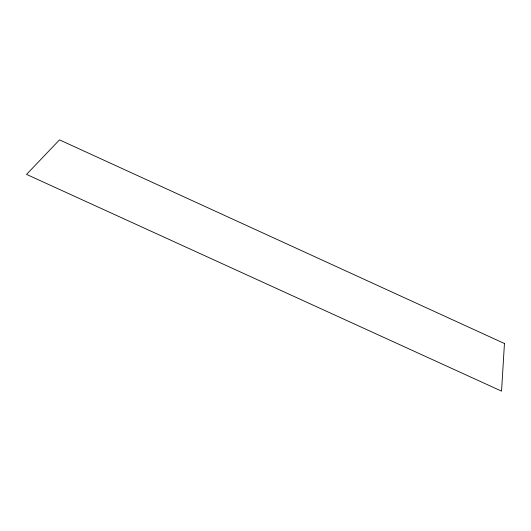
<?xml version="1.0" encoding="UTF-8"?>
<svg xmlns="http://www.w3.org/2000/svg" width="531" height="531" viewBox="0 0 531 531"><rect width="100%" height="100%" fill="white"/><g stroke="black" fill="none" stroke-linecap="round" stroke-linejoin="round"><path stroke-width="0.8" d="M504.45 343.524L501.549 391.135L26.55 174.394L59.499 139.865L504.45 343.524"/></g></svg>
